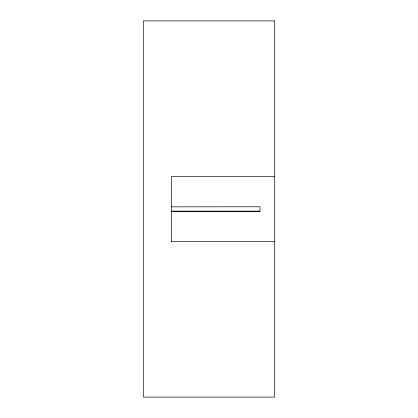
<?xml version="1.0" encoding="UTF-8"?>
<svg xmlns="http://www.w3.org/2000/svg" width="418" height="418" viewBox="0 0 418 418"><rect width="100%" height="100%" fill="white"/><g stroke="black" fill="none" stroke-linecap="round" stroke-linejoin="round"><path stroke-width="0.63" d="M274.704 176.668L171.349 176.668L171.349 241.938M171.349 206.837L259.939 206.774L259.939 211.262L171.349 211.262M171.349 211.2L259.939 211.2M171.349 241.63L274.704 241.63M274.704 20.9L143.296 20.9L143.296 397.1L274.704 397.1L274.704 20.9"/></g></svg>
